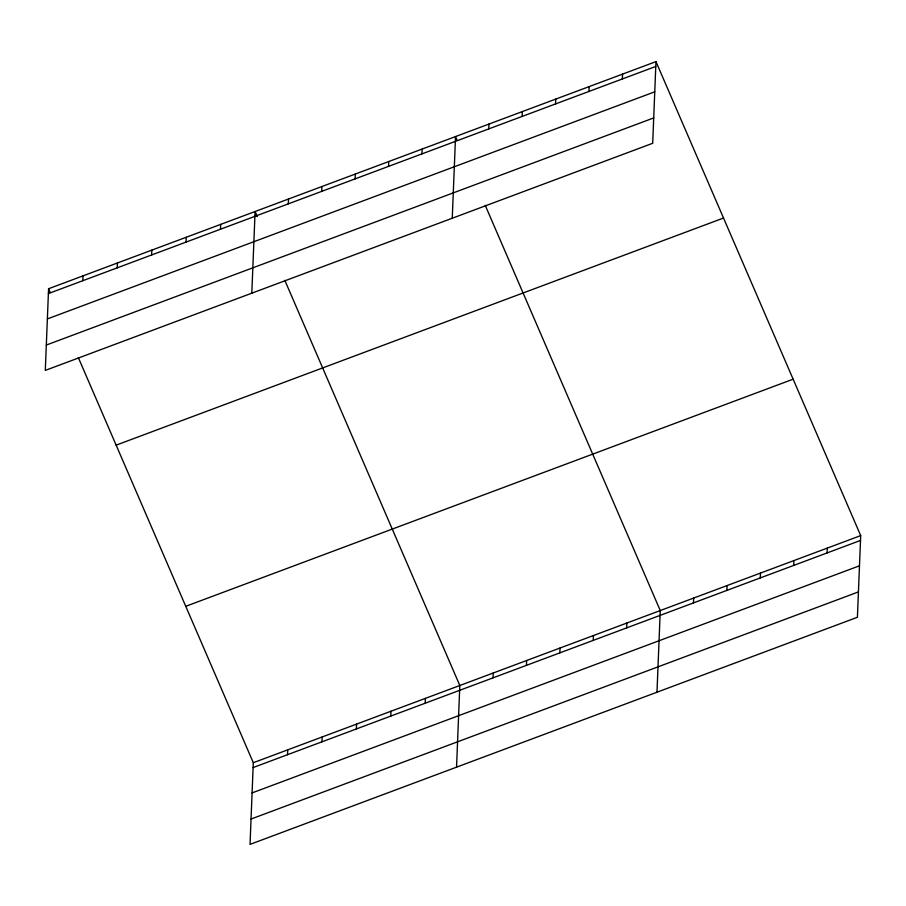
<?xml version="1.0" encoding="UTF-8"?>
<svg xmlns="http://www.w3.org/2000/svg" width="906" height="906" viewBox="0 0 906 906"><rect width="100%" height="100%" fill="white"/><g stroke="black" fill="none" stroke-linecap="round" stroke-linejoin="round"><path stroke-width="1.36" d="M48.584 288.731L45.3 370.395L652.694 143.284L655.967 61.619L48.584 288.731L50.204 292.491M82.808 280.701L83.001 275.866M117.225 267.836L117.418 262.989M151.642 254.971L151.834 250.124M186.058 242.095L186.251 237.259M220.475 229.229L220.679 224.382M251.811 293.182L255.096 211.517L257.259 216.523M78.312 357.553L253.306 762.716L250.033 844.381L857.416 617.269L860.7 535.605L655.967 61.619M288.301 203.861L288.504 199.026M287.53 754.687L287.734 749.851M321.709 191.37L321.902 186.534M321.958 741.821L322.151 736.974M355.118 178.878L355.311 174.043M356.375 728.956L356.568 724.109M388.527 166.387L388.719 161.551M390.792 716.08L390.984 711.244M421.936 153.895L422.128 149.06M425.208 703.215L425.401 698.367M452.253 218.233L455.537 136.568L457.156 140.317M456.545 767.167L459.818 685.502L284.824 280.339M488.742 128.912L488.934 124.077M493.034 677.847L493.226 673.011M522.15 116.421L522.343 111.585M526.443 665.355L526.635 660.519M555.559 103.93L555.752 99.094M559.851 652.864L560.044 648.028M588.968 91.438L589.16 86.602M593.249 640.372L593.453 635.536M622.365 78.947L622.558 74.111M626.658 627.881L626.85 623.045M656.986 692.218L660.259 610.553L485.254 205.39M693.475 602.898L693.668 598.062M726.884 590.406L727.076 585.57M760.281 577.915L760.485 573.079M793.69 565.423L793.883 560.587M827.099 552.932L827.291 548.096M48.38 293.578L655.774 66.455M47.372 318.923L654.755 91.812M46.319 345.05L653.713 117.927M116.138 445.152L723.532 218.029M185.753 606.307L793.135 379.184M253.306 762.716L860.7 535.605M253.114 767.563L860.507 540.44M252.095 792.909L859.488 565.797M251.053 819.035L858.435 591.912"/></g></svg>
